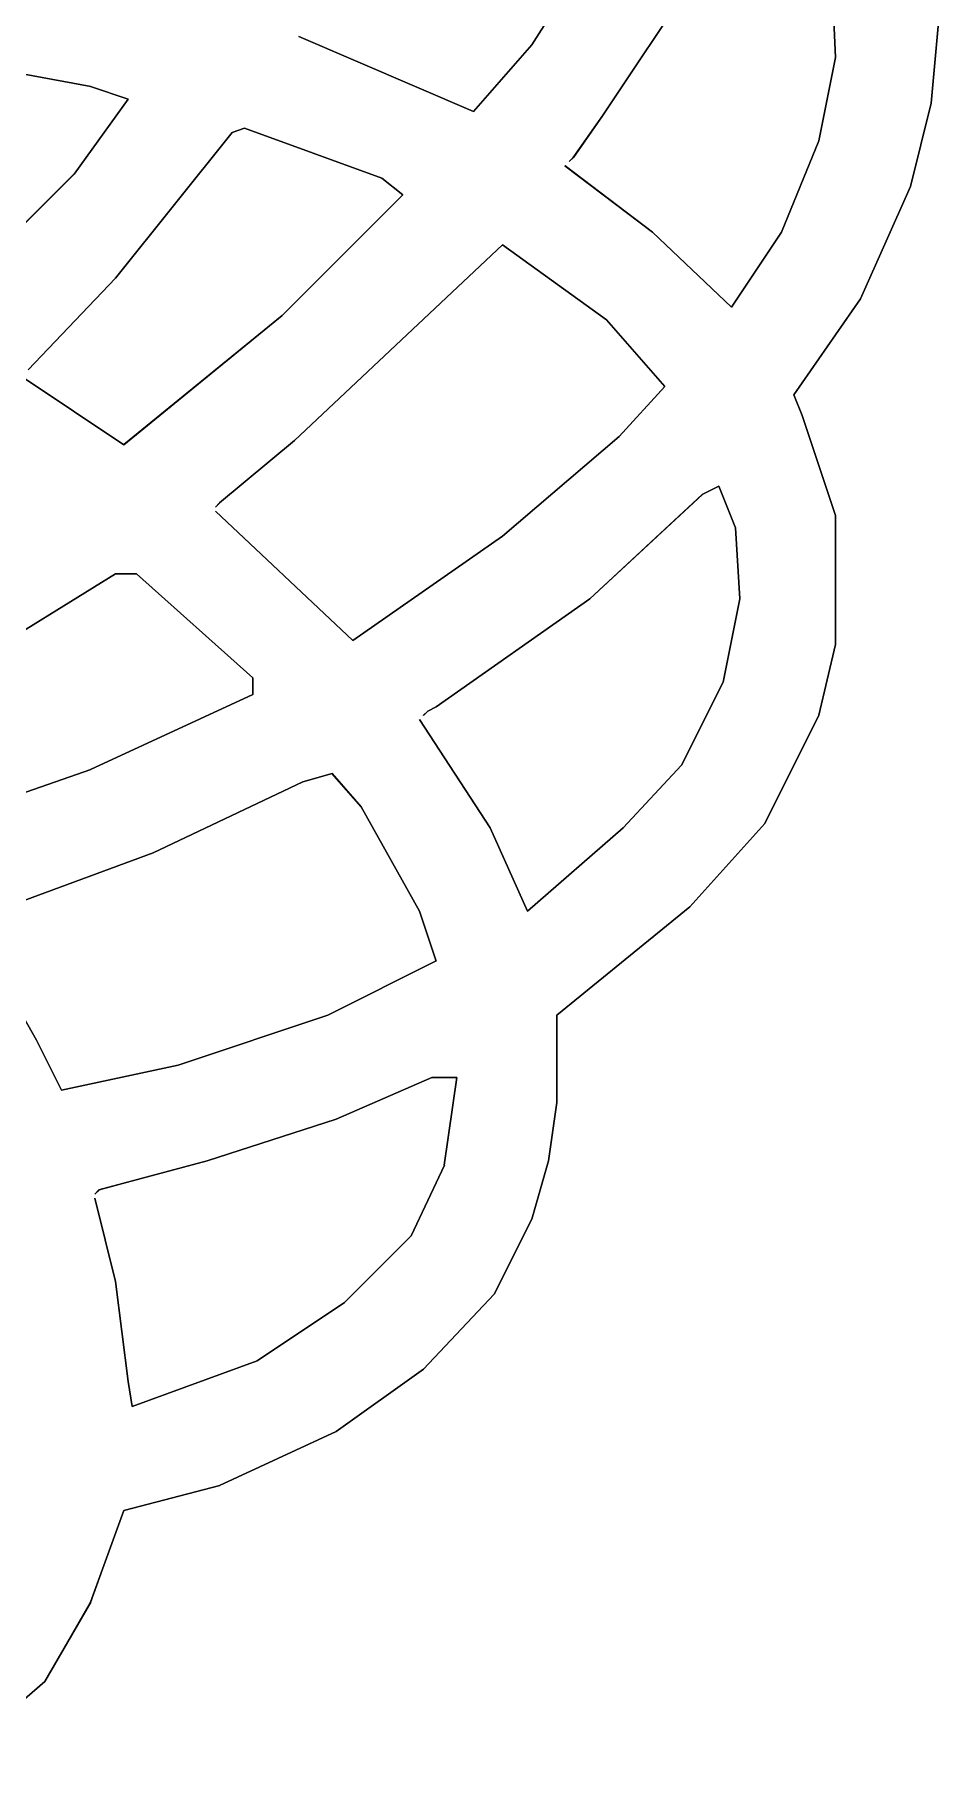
# Model space of a CAD drawing. Header units: metres. Extents: x 513 to 1350, y 518 to 1345.
# Drawn here: x 1162.3 to 1350.2, y 572.6 to 930.7 of the extents above; entities that cross this region are included whole.
import ezdxf

# ---------------------------------------------------------------- set-up
doc = ezdxf.new("R2010")
doc.units = ezdxf.units.M

msp = doc.modelspace()

# ---------------------------------------------------------------- linework, layer by layer
for points in [[(1283.6514, 957.057), (1265.5004, 928.5435), (1283.647, 957.0597), (1283.6471, 957.0598, 0.0001)], [(1265.5004, 928.5435), (1265.5046, 928.54083), (1283.6514, 957.057), (1283.6515, 957.0571, 0.0001)], [(1327.7142, 945.8269), (1328.5735, 925.9497), (1327.7092, 945.82666), (1327.7094, 945.8268, 0.0001)], [(1328.5735, 925.9497), (1328.5786, 925.94995), (1327.7142, 945.8269), (1327.7144, 945.827, 0.0001)], [(1299.2034, 942.369), (1299.1992, 942.3717), (1280.1885, 913.8556), (1280.1886, 913.8557, 0.0001)], [(1280.1885, 913.8556), (1299.2034, 942.369), (1280.1926, 913.85284), (1280.1927, 913.85297, 0.0001)], [(1350.1786, 935.4586), (1348.4451, 916.44604), (1350.1736, 935.45905), (1350.1737, 935.45917, 0.0001)], [(1348.4451, 916.44604), (1348.4502, 916.44556), (1350.1786, 935.4586), (1350.1787, 935.45874, 0.0001)], [(1217.1184, 930.2755), (1217.1165, 930.27094), (1253.4092, 914.71704), (1253.4093, 914.71716, 0.0001)], [(1253.4092, 914.71704), (1217.1184, 930.2755), (1253.4111, 914.72156), (1253.4113, 914.7217, 0.0001)], [(1265.5073, 928.54456), (1253.4043, 914.72003), (1265.5037, 928.54785), (1265.5038, 928.548, 0.0001)], [(1253.4043, 914.72003), (1253.4082, 914.71674), (1265.5073, 928.54456), (1265.5074, 928.5447, 0.0001)], [(1328.5789, 925.9542), (1325.117, 908.67035), (1328.574, 925.9552), (1328.5741, 925.9553, 0.0001)], [(1325.117, 908.67035), (1325.1218, 908.6694), (1328.5789, 925.9542), (1328.579, 925.95435, 0.0001)], [(1160.094, 922.49915), (1173.9219, 919.90137), (1160.093, 922.49426), (1160.0931, 922.4944, 0.0001)], [(1173.9219, 919.90137), (1173.9229, 919.90625), (1160.094, 922.49915), (1160.0941, 922.49927, 0.0001)], [(1181.6995, 917.3128), (1170.4604, 901.7597), (1181.6953, 917.31573), (1181.6954, 917.31586, 0.0001)], [(1170.4604, 901.7597), (1170.4644, 901.7568), (1181.6995, 917.3128), (1181.6996, 917.3129, 0.0001)], [(1173.9183, 919.9075), (1181.6975, 917.3091), (1173.9167, 919.9027), (1173.9169, 919.90283, 0.0001)], [(1181.6975, 917.3091), (1181.6991, 917.31384), (1173.9183, 919.9075), (1173.9185, 919.9076, 0.0001)], [(1280.1953, 913.85693), (1280.1912, 913.85974), (1274.1404, 905.2157), (1274.1405, 905.2158, 0.0001)], [(1274.1404, 905.2157), (1280.1953, 913.85693), (1274.1445, 905.21277), (1274.1447, 905.2129, 0.0001)], [(1348.4509, 916.4501), (1344.1249, 899.1665), (1348.446, 916.4513), (1348.4462, 916.4514, 0.0001)], [(1344.1249, 899.1665), (1344.1298, 899.1653), (1348.4509, 916.4501), (1348.451, 916.4502, 0.0001)], [(1203.2994, 910.40063), (1203.2955, 910.4038), (1179.1003, 880.15985), (1179.1005, 880.16, 0.0001)], [(1179.1003, 880.15985), (1203.2994, 910.40063), (1179.1042, 880.15674), (1179.1044, 880.15686, 0.0001)], [(1205.8911, 911.2627), (1205.8894, 911.26746), (1203.2927, 910.40186), (1203.2928, 910.402, 0.0001)], [(1203.2927, 910.40186), (1205.8911, 911.2627), (1203.2943, 910.3971), (1203.2944, 910.3972, 0.0001)], [(1205.8865, 911.26746), (1234.4014, 900.89307), (1205.8848, 911.26276), (1205.8849, 911.2629, 0.0001)], [(1234.4014, 900.89307), (1234.4031, 900.89777), (1205.8865, 911.26746), (1205.8866, 911.2676, 0.0001)], [(1325.1232, 908.6737), (1317.3406, 889.66296), (1325.1185, 908.67554), (1325.1187, 908.67566, 0.0001)], [(1317.3406, 889.66296), (1317.3452, 889.661), (1325.1232, 908.6737), (1325.1233, 908.6738, 0.0001)], [(1272.4154, 903.4918), (1272.4124, 903.4878), (1290.5603, 889.66077), (1290.5604, 889.6609, 0.0001)], [(1290.5603, 889.66077), (1272.4154, 903.4918), (1290.5635, 889.66473), (1290.5636, 889.66486, 0.0001)], [(1274.1475, 905.2163), (1274.1439, 905.21985), (1273.2764, 904.3523), (1273.2765, 904.3524, 0.0001)], [(1273.2764, 904.3523), (1274.1475, 905.2163), (1273.2799, 904.34875), (1273.28, 904.3489, 0.0001)], [(1170.4674, 901.76025), (1139.3564, 870.65625), (1170.4639, 901.7638), (1170.464, 901.7639, 0.0001)], [(1139.3564, 870.65625), (1139.3599, 870.6527), (1170.4674, 901.76025), (1170.4675, 901.7604, 0.0001)], [(1234.3995, 900.8998), (1238.7202, 897.43677), (1234.3964, 900.8959), (1234.3965, 900.896, 0.0001)], [(1238.7202, 897.43677), (1238.7234, 897.4407), (1234.3995, 900.8998), (1234.3997, 900.8999, 0.0001)], [(1344.1312, 899.16956), (1333.7566, 875.839), (1344.1267, 899.17163), (1344.1268, 899.17175, 0.0001)], [(1333.7566, 875.839), (1333.7611, 875.83704), (1344.1312, 899.16956), (1344.1313, 899.1697, 0.0001)], [(1238.7234, 897.4403), (1213.6604, 872.3843), (1238.72, 897.44385), (1238.7201, 897.444, 0.0001)], [(1213.6604, 872.3843), (1213.6638, 872.38074), (1238.7234, 897.4403), (1238.7235, 897.4404, 0.0001)], [(1290.5598, 889.6678), (1290.5564, 889.6642), (1306.9761, 874.10876), (1306.9762, 874.1089, 0.0001)], [(1306.9761, 874.10876), (1290.5598, 889.6678), (1306.9795, 874.11237), (1306.9796, 874.1125, 0.0001)], [(1317.3474, 889.66504), (1306.9724, 874.1116), (1317.3433, 889.6677), (1317.3434, 889.66785, 0.0001)], [(1306.9724, 874.1116), (1306.9766, 874.1088), (1317.3474, 889.66504), (1317.3475, 889.66516, 0.0001)], [(1259.4595, 887.07214), (1259.456, 887.0758), (1216.2524, 846.46436), (1216.2526, 846.4645, 0.0001)], [(1216.2524, 846.46436), (1259.4595, 887.07214), (1216.2559, 846.4607), (1216.256, 846.4608, 0.0001)], [(1259.4553, 887.0758), (1281.0564, 871.51685), (1259.4524, 887.0718), (1259.4525, 887.0719, 0.0001)], [(1281.0564, 871.51685), (1281.0593, 871.5209), (1259.4553, 887.0758), (1259.4554, 887.0759, 0.0001)], [(1179.1074, 880.1603), (1179.1038, 880.1638), (1160.9563, 861.1522), (1160.9564, 861.15234, 0.0001)], [(1160.9563, 861.1522), (1179.1074, 880.1603), (1160.96, 861.1487), (1160.9601, 861.1488, 0.0001)], [(1333.7634, 875.84094), (1319.9324, 855.9677), (1333.7593, 875.84375), (1333.7594, 875.8439, 0.0001)], [(1319.9324, 855.9677), (1319.9365, 855.96484), (1333.7634, 875.84094), (1333.7635, 875.84106, 0.0001)], [(1213.6675, 872.3839), (1180.8284, 845.6006), (1213.6643, 872.38776), (1213.6644, 872.3879, 0.0001)], [(1180.8284, 845.6006), (1180.8315, 845.59674), (1213.6675, 872.3839), (1213.6676, 872.38403, 0.0001)], [(1281.0562, 871.5238), (1293.1516, 857.69275), (1281.0524, 871.5205), (1281.0525, 871.5206, 0.0001)], [(1293.1516, 857.69275), (1293.1555, 857.69604), (1281.0562, 871.5238), (1281.0563, 871.5239, 0.0001)], [(1160.0952, 859.42773), (1160.0924, 859.4236), (1180.8325, 845.5968), (1180.8326, 845.5969, 0.0001)], [(1180.8325, 845.5968), (1160.0952, 859.42773), (1180.8354, 845.60095), (1180.8356, 845.6011, 0.0001)], [(1293.1555, 857.6964), (1283.6443, 847.3281), (1293.1519, 857.6998), (1293.152, 857.69995, 0.0001)], [(1283.6443, 847.3281), (1283.648, 847.32477), (1293.1555, 857.6964), (1293.1556, 857.69653, 0.0001)], [(1319.9373, 855.97156), (1321.6625, 851.6451), (1319.9326, 855.9697), (1319.9327, 855.96985, 0.0001)], [(1321.6625, 851.6451), (1321.6671, 851.6469), (1319.9373, 855.97156), (1319.9374, 855.9717, 0.0001)], [(1321.6655, 851.6515), (1328.5743, 830.9092), (1321.6606, 851.6499), (1321.6608, 851.65, 0.0001)], [(1328.5743, 830.9092), (1328.5791, 830.91077), (1321.6655, 851.6515), (1321.6656, 851.6516, 0.0001)], [(1216.2594, 846.4639), (1216.2562, 846.4678), (1200.7004, 833.5046), (1200.7006, 833.5047, 0.0001)], [(1200.7004, 833.5046), (1216.2594, 846.4639), (1200.7036, 833.50073), (1200.7037, 833.50085, 0.0001)], [(1283.6514, 847.328), (1259.4524, 826.5925), (1283.6482, 847.3318), (1283.6483, 847.3319, 0.0001)], [(1259.4524, 826.5925), (1259.4556, 826.58875), (1283.6514, 847.328), (1283.6515, 847.3281, 0.0001)], [(1300.9314, 835.2322), (1300.928, 835.23584), (1277.5964, 813.63245), (1277.5966, 813.63257, 0.0001)], [(1277.5964, 813.63245), (1300.9314, 835.2322), (1277.5999, 813.6288), (1277.6, 813.6289, 0.0001)], [(1304.3872, 836.9592), (1304.385, 836.9636), (1300.9246, 835.2334), (1300.9247, 835.2335, 0.0001)], [(1300.9246, 835.2334), (1304.3872, 836.9592), (1300.9268, 835.2289), (1300.9269, 835.229, 0.0001)], [(1304.3853, 836.9635), (1307.8385, 828.317), (1304.3806, 836.9617), (1304.3807, 836.9618, 0.0001)], [(1307.8385, 828.317), (1307.8431, 828.31885), (1304.3853, 836.9635), (1304.3854, 836.9636, 0.0001)], [(1200.7075, 833.5043), (1200.7039, 833.5078), (1199.8364, 832.64026), (1199.8365, 832.6404, 0.0001)], [(1199.8364, 832.64026), (1200.7075, 833.5043), (1199.8398, 832.6367), (1199.84, 832.63684, 0.0001)], [(1199.8398, 831.7798), (1199.8364, 831.7761), (1228.352, 804.9888), (1228.3522, 804.9889, 0.0001)], [(1228.352, 804.9888), (1199.8398, 831.7798), (1228.3555, 804.99243), (1228.3556, 804.99255, 0.0001)], [(1328.5735, 804.12585), (1328.5784, 804.12585), (1328.5784, 830.9148), (1328.5785, 830.9149, 0.0001)], [(1328.5784, 830.9148), (1328.5735, 804.12585), (1328.5735, 830.9148), (1328.5736, 830.9149, 0.0001)], [(1307.8423, 828.32294), (1308.7015, 813.62964), (1307.8373, 828.32263), (1307.8374, 828.32275, 0.0001)], [(1308.7015, 813.62964), (1308.7065, 813.62994), (1307.8423, 828.32294), (1307.8424, 828.32306, 0.0001)], [(1259.4594, 826.5917), (1228.3484, 804.9929), (1259.4565, 826.59576), (1259.4567, 826.5959, 0.0001)], [(1228.3484, 804.9929), (1228.3512, 804.9888), (1259.4594, 826.5917), (1259.4595, 826.5918, 0.0001)], [(1179.1074, 818.8154), (1179.1047, 818.8197), (1149.7244, 800.6731), (1149.7245, 800.6732, 0.0001)], [(1149.7244, 800.6731), (1179.1074, 818.8154), (1149.727, 800.6688), (1149.7272, 800.66895, 0.0001)], [(1183.4264, 818.8137), (1183.4264, 818.8187), (1179.1013, 818.8187), (1179.1014, 818.81885, 0.0001)], [(1179.1013, 818.8187), (1183.4264, 818.8137), (1179.1013, 818.8137), (1179.1014, 818.81384, 0.0001)], [(1183.4236, 818.8198), (1207.6162, 797.2127), (1183.4204, 818.81604), (1183.4205, 818.81616, 0.0001)], [(1207.6162, 797.2127), (1207.6194, 797.21643), (1183.4236, 818.8198), (1183.4237, 818.81995, 0.0001)], [(1277.6035, 813.6317), (1277.6006, 813.63574), (1245.6284, 791.1689), (1245.6285, 791.169, 0.0001)], [(1245.6284, 791.1689), (1277.6035, 813.6317), (1245.6313, 791.1648), (1245.6315, 791.1649, 0.0001)], [(1308.7068, 813.6343), (1305.245, 796.35034), (1308.7019, 813.63525), (1308.702, 813.6354, 0.0001)], [(1305.245, 796.35034), (1305.2499, 796.34937), (1308.7068, 813.6343), (1308.7069, 813.6344, 0.0001)], [(1328.5789, 804.1302), (1325.117, 789.4385), (1328.574, 804.13135), (1328.5741, 804.1315, 0.0001)], [(1325.117, 789.4385), (1325.1218, 789.43726), (1328.5789, 804.1302), (1328.579, 804.1303, 0.0001)], [(1207.6134, 793.75775), (1207.6184, 793.75775), (1207.6184, 797.21875), (1207.6185, 797.2189, 0.0001)], [(1207.6184, 797.21875), (1207.6134, 793.75775), (1207.6134, 797.21875), (1207.6135, 797.2189, 0.0001)], [(1305.2512, 796.3534), (1296.6045, 779.07117), (1305.2468, 796.35565), (1305.247, 796.3558, 0.0001)], [(1296.6045, 779.07117), (1296.6091, 779.069), (1305.2512, 796.3534), (1305.2513, 796.3535, 0.0001)], [(1207.6191, 793.75903), (1173.9166, 778.2095), (1207.6172, 793.76355), (1207.6173, 793.7637, 0.0001)], [(1173.9166, 778.2095), (1173.9187, 778.20496), (1207.6191, 793.75903), (1207.6193, 793.75916, 0.0001)], [(1242.1766, 788.5798), (1242.1725, 788.577), (1256.8632, 766.10876), (1256.8633, 766.1089, 0.0001)], [(1256.8632, 766.10876), (1242.1766, 788.5798), (1256.8673, 766.1116), (1256.8674, 766.1117, 0.0001)], [(1243.9075, 790.3043), (1243.9038, 790.30786), (1243.0364, 789.4403), (1243.0365, 789.4404, 0.0001)], [(1243.0364, 789.4403), (1243.9075, 790.3043), (1243.0399, 789.43677), (1243.04, 789.4369, 0.0001)], [(1245.6353, 791.1672), (1245.633, 791.17163), (1243.9005, 790.3054), (1243.9006, 790.30554, 0.0001)], [(1243.9005, 790.3054), (1245.6353, 791.1672), (1243.9027, 790.3009), (1243.9028, 790.301, 0.0001)], [(1325.1233, 789.4414), (1313.8845, 766.9752), (1325.1187, 789.44366), (1325.1188, 789.4438, 0.0001)], [(1313.8845, 766.9752), (1313.889, 766.97296), (1325.1233, 789.4414), (1325.1234, 789.4415, 0.0001)], [(1173.9231, 778.2067), (1136.7646, 765.24976), (1173.9215, 778.2114), (1173.9216, 778.21155, 0.0001)], [(1136.7646, 765.24976), (1136.7664, 765.24506), (1173.9231, 778.2067), (1173.9232, 778.20685, 0.0001)], [(1224.0349, 777.3425), (1224.0337, 777.34735), (1217.9808, 775.6179), (1217.981, 775.61804, 0.0001)], [(1217.9808, 775.6179), (1224.0349, 777.3425), (1217.9822, 775.61316), (1217.9823, 775.6133, 0.0001)], [(1224.0322, 777.3478), (1230.0796, 770.4287), (1224.0283, 777.3445), (1224.0284, 777.3446, 0.0001)], [(1230.0796, 770.4287), (1230.0835, 770.432), (1224.0322, 777.3478), (1224.0323, 777.3479, 0.0001)], [(1296.6115, 779.0724), (1284.5083, 766.1122), (1296.6078, 779.0758), (1296.6079, 779.0759, 0.0001)], [(1284.5083, 766.1122), (1284.512, 766.10876), (1296.6115, 779.0724), (1296.6116, 779.0725, 0.0001)], [(1217.9872, 775.61505), (1217.9851, 775.61957), (1186.8766, 760.92944), (1186.8767, 760.92957, 0.0001)], [(1186.8766, 760.92944), (1217.9872, 775.61505), (1186.8787, 760.9249), (1186.8788, 760.92505, 0.0001)], [(1230.0808, 770.43567), (1242.175, 748.82886), (1230.0764, 770.4332), (1230.0765, 770.43335, 0.0001)], [(1242.175, 748.82886), (1242.1794, 748.8313), (1230.0808, 770.43567), (1230.0809, 770.4358, 0.0001)], [(1313.8914, 766.9765), (1298.3325, 749.6961), (1313.8877, 766.97986), (1313.8878, 766.98, 0.0001)], [(1298.3325, 749.6961), (1298.3362, 749.69275), (1313.8914, 766.9765), (1313.8915, 766.9766, 0.0001)], [(1256.8651, 766.1156), (1256.8606, 766.1135), (1264.6387, 748.829), (1264.6388, 748.8291, 0.0001)], [(1264.6387, 748.829), (1256.8651, 766.1156), (1264.6433, 748.83105), (1264.6434, 748.8312, 0.0001)], [(1284.5154, 766.11206), (1264.6365, 748.8325), (1284.5122, 766.11584), (1284.5123, 766.11597, 0.0001)], [(1264.6365, 748.8325), (1264.6396, 748.82874), (1284.5154, 766.11206), (1284.5155, 766.1122, 0.0001)], [(1186.883, 760.92676), (1186.8813, 760.93146), (1154.0448, 748.83374), (1154.0449, 748.83386, 0.0001)], [(1154.0448, 748.83374), (1186.883, 760.92676), (1154.0465, 748.829), (1154.0466, 748.8291, 0.0001)], [(1242.1775, 748.83545), (1245.6304, 738.4611), (1242.1729, 748.83386), (1242.173, 748.834, 0.0001)], [(1245.6304, 738.4611), (1245.6351, 738.4627), (1242.1775, 748.83545), (1242.1776, 748.8356, 0.0001)], [(1298.3395, 749.6959), (1270.6844, 727.23267), (1298.3363, 749.6998), (1298.3364, 749.69995, 0.0001)], [(1270.6844, 727.23267), (1270.6876, 727.22876), (1298.3395, 749.6959), (1298.3396, 749.69604, 0.0001)], [(1148.865, 746.24365), (1148.8606, 746.24115), (1162.687, 722.04486), (1162.6871, 722.045, 0.0001)], [(1162.687, 722.04486), (1148.865, 746.24365), (1162.6914, 722.0473), (1162.6915, 722.0474, 0.0001)], [(1245.6353, 738.46313), (1223.1646, 727.2334), (1245.633, 738.46765), (1245.6332, 738.4678, 0.0001)], [(1223.1646, 727.2334), (1223.1667, 727.2289), (1245.6353, 738.46313), (1245.6354, 738.46326, 0.0001)], [(1223.1711, 727.2307), (1192.0608, 716.86584), (1223.1696, 727.2354), (1223.1697, 727.23553, 0.0001)], [(1192.0608, 716.86584), (1192.0624, 716.8611), (1223.1711, 727.2307), (1223.1713, 727.23083, 0.0001)], [(1270.6855, 709.0858), (1270.6904, 709.0858), (1270.6904, 727.2348), (1270.6906, 727.2349, 0.0001)], [(1270.6904, 727.2348), (1270.6855, 709.0858), (1270.6855, 727.2348), (1270.6857, 727.2349, 0.0001)], [(1162.6891, 722.05164), (1162.6846, 722.0494), (1167.8708, 711.6769), (1167.871, 711.677, 0.0001)], [(1167.8708, 711.6769), (1162.6891, 722.05164), (1167.8752, 711.67914), (1167.8754, 711.67926, 0.0001)], [(1192.0669, 716.8623), (1167.8689, 711.6822), (1192.0659, 716.8672), (1192.066, 716.8673, 0.0001)], [(1167.8689, 711.6822), (1167.8701, 711.6773), (1192.0669, 716.8623), (1192.067, 716.8624, 0.0001)], [(1244.7712, 714.271), (1244.7693, 714.2755), (1224.8926, 705.63354), (1224.8927, 705.63367, 0.0001)], [(1224.8926, 705.63354), (1244.7712, 714.271), (1224.8945, 705.62897), (1224.8947, 705.6291, 0.0001)], [(1249.9545, 714.2698), (1249.9545, 714.2748), (1244.7654, 714.2748), (1244.7655, 714.2749, 0.0001)], [(1244.7654, 714.2748), (1249.9545, 714.2698), (1244.7654, 714.2698), (1244.7655, 714.2699, 0.0001)], [(1249.9548, 714.2744), (1247.3572, 696.12616), (1249.9498, 714.2751), (1249.95, 714.2752, 0.0001)], [(1247.3572, 696.12616), (1247.362, 696.1255), (1249.9548, 714.2744), (1249.955, 714.27454, 0.0001)], [(1224.8992, 705.6306), (1224.8975, 705.6354), (1198.1088, 696.9939), (1198.1089, 696.994, 0.0001)], [(1198.1088, 696.9939), (1224.8992, 705.6306), (1198.1104, 696.98914), (1198.1105, 696.98926, 0.0001)], [(1270.6909, 709.0904), (1268.957, 696.9902), (1270.6858, 709.0911), (1270.6859, 709.09125, 0.0001)], [(1268.957, 696.9902), (1268.9622, 696.98944), (1270.6909, 709.0904), (1270.691, 709.0905, 0.0001)], [(1198.115, 696.9905), (1198.1138, 696.9953), (1175.6448, 690.946), (1175.6449, 690.9461, 0.0001)], [(1175.6448, 690.946), (1198.115, 696.9905), (1175.6462, 690.94116), (1175.6464, 690.9413, 0.0001)], [(1247.3633, 696.12946), (1240.4446, 681.4391), (1247.3588, 696.1316), (1247.3589, 696.1317, 0.0001)], [(1240.4446, 681.4391), (1240.4492, 681.43695), (1247.3633, 696.12946), (1247.3634, 696.1296, 0.0001)], [(1268.963, 696.994), (1265.501, 684.89453), (1268.9583, 696.99536), (1268.9584, 696.9955, 0.0001)], [(1265.501, 684.89453), (1265.5056, 684.8932), (1268.963, 696.994), (1268.9631, 696.99414, 0.0001)], [(1175.6515, 690.9442), (1175.648, 690.94775), (1174.7804, 690.08026), (1174.7805, 690.0804, 0.0001)], [(1174.7804, 690.08026), (1175.6515, 690.9442), (1174.7839, 690.0767), (1174.784, 690.07684, 0.0001)], [(1174.7858, 689.2193), (1174.7809, 689.2181), (1179.102, 671.9332), (1179.1022, 671.93335, 0.0001)], [(1179.102, 671.9332), (1174.7858, 689.2193), (1179.1069, 671.93445), (1179.107, 671.9346, 0.0001)], [(1265.5073, 684.8974), (1257.7246, 669.34314), (1265.5028, 684.89966), (1265.5029, 684.8998, 0.0001)], [(1257.7246, 669.34314), (1257.7291, 669.34094), (1265.5073, 684.8974), (1265.5074, 684.8975, 0.0001)], [(1240.4514, 681.44025), (1226.6204, 667.6163), (1240.448, 681.4438), (1240.4481, 681.4439, 0.0001)], [(1226.6204, 667.6163), (1226.624, 667.61273), (1240.4514, 681.44025), (1240.4515, 681.44037, 0.0001)], [(1179.1062, 671.939), (1179.1011, 671.9384), (1181.6938, 651.19745), (1181.694, 651.1976, 0.0001)], [(1181.6938, 651.19745), (1179.1062, 671.939), (1181.6987, 651.19806), (1181.6989, 651.1982, 0.0001)], [(1226.6274, 667.6156), (1208.4766, 655.52094), (1226.6246, 667.61975), (1226.6248, 667.6199, 0.0001)], [(1208.4766, 655.52094), (1208.4792, 655.5168), (1226.6274, 667.6156), (1226.6276, 667.6157, 0.0001)], [(1257.7314, 669.34436), (1243.0364, 653.7922), (1257.7278, 669.3478), (1257.7279, 669.3479, 0.0001)], [(1243.0364, 653.7922), (1243.04, 653.78876), (1257.7314, 669.34436), (1257.7316, 669.3445, 0.0001)], [(1208.4832, 655.5188), (1182.5568, 646.01776), (1208.4814, 655.52344), (1208.4816, 655.52356, 0.0001)], [(1182.5568, 646.01776), (1182.5585, 646.01306), (1208.4832, 655.5188), (1208.4833, 655.5189, 0.0001)], [(1243.0435, 653.7917), (1224.8925, 640.8328), (1243.0405, 653.7958), (1243.0406, 653.7959, 0.0001)], [(1224.8925, 640.8328), (1224.8954, 640.8288), (1243.0435, 653.7917), (1243.0436, 653.7918, 0.0001)], [(1181.698, 651.2031), (1181.6931, 651.2023), (1182.5579, 646.01337), (1182.558, 646.0135, 0.0001)], [(1182.5579, 646.01337), (1181.698, 651.2031), (1182.5627, 646.01416), (1182.5629, 646.0143, 0.0001)], [(1224.8992, 640.83105), (1200.7007, 629.60144), (1224.8972, 640.8356), (1224.8973, 640.8357, 0.0001)], [(1200.7007, 629.60144), (1200.7028, 629.5969), (1224.8992, 640.83105), (1224.8993, 640.8312, 0.0001)], [(1200.707, 629.59845), (1180.8289, 624.418), (1200.7058, 629.6033), (1200.7059, 629.6034, 0.0001)], [(1180.8289, 624.418), (1180.8301, 624.4132), (1200.707, 629.59845), (1200.7072, 629.5986, 0.0001)], [(1180.8352, 624.4177), (1173.9167, 605.40674), (1180.8306, 624.41943), (1180.8307, 624.41956, 0.0001)], [(1173.9167, 605.40674), (1173.9214, 605.405), (1180.8352, 624.4177), (1180.8353, 624.41785, 0.0001)], [(1173.9233, 605.4092), (1164.4126, 588.99133), (1173.9192, 605.4117), (1173.9193, 605.4118, 0.0001)], [(1164.4126, 588.99133), (1164.4167, 588.98883), (1173.9233, 605.4092), (1173.9235, 605.4093, 0.0001)], [(1164.4194, 588.992), (1145.4045, 572.5765), (1164.4163, 588.9958), (1164.4164, 588.9959, 0.0001)], [(1145.4045, 572.5765), (1145.4077, 572.5727), (1164.4194, 588.992), (1164.4196, 588.9921, 0.0001)]]:
    msp.add_3dface(points)

doc.saveas('drawing.dxf')
